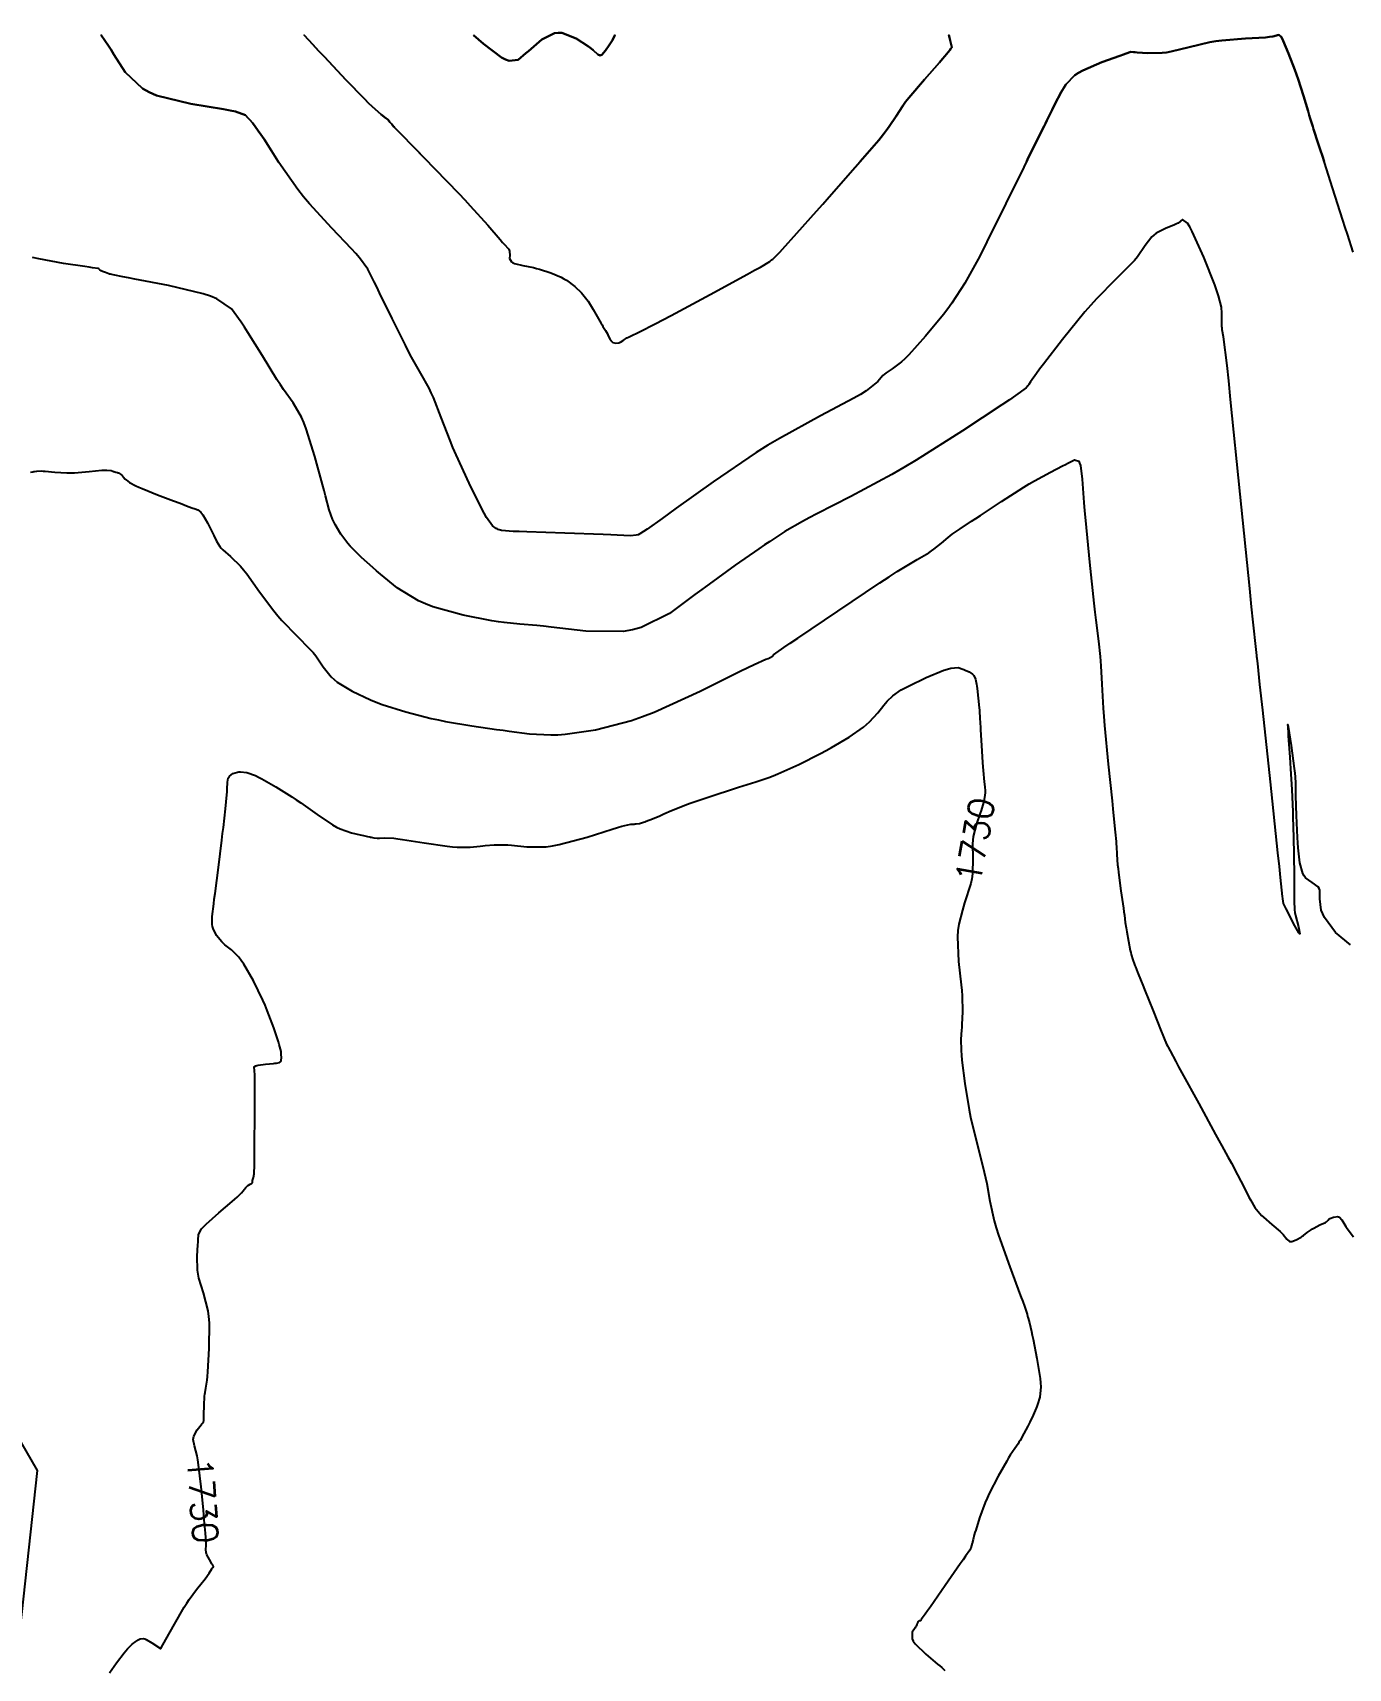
# Model space of a CAD drawing. Header units: metres. Extents: x 837477 to 838477, y 1189014 to 1191014.
# Drawn here: x 838108.3 to 838307.9, y 1190766 to 1191014.2 of the extents above; entities that cross this region are included whole.
import ezdxf

# ---------------------------------------------------------------- set-up
doc = ezdxf.new("R2010")
doc.units = ezdxf.units.M
doc.header["$LTSCALE"] = 0.3
doc.layers.add('COTAS 10', color=1, linetype='Continuous')
doc.layers.add('LINEA_DE_CEROS', color=61, linetype='Continuous')
doc.styles.get("Standard").update_dxf_attribs({"font": 'simplex.shx'})

msp = doc.modelspace()

# ---------------------------------------------------------------- linework, layer by layer
at = {"layer": 'COTAS 10'}
for points, elevation in [([(838308.639, 1190980.936), (838307.77, 1190983.677), (838307.448, 1190984.682), (838307.092, 1190985.794), (838305.511, 1190990.701), (838303.969, 1190995.476), (838303.637, 1190996.506), (838303.346, 1190997.408), (838302.638, 1190999.612), (838302.516, 1191000), (838302.132, 1191001.22), (838301.969, 1191001.747), (838301.796, 1191002.31), (838301.088, 1191004.641), (838300.275, 1191007.188), (838300.035, 1191007.888), (838299.79, 1191008.585), (838298.854, 1191011.083), (838298.028, 1191013.026), (838297.853, 1191013.372), (838297.701, 1191013.637), (838297.343, 1191013.902), (838296.446, 1191013.652), (838295.953, 1191013.593), (838295.354, 1191013.537), (838292.309, 1191013.368), (838288.726, 1191013.079), (838287.788, 1191012.948), (838286.874, 1191012.794), (838283.769, 1191012.053), (838281.006, 1191011.372), (838280.308, 1191011.256), (838279.639, 1191011.171), (838277.463, 1191011.127), (838275.859, 1191011.255), (838275.551, 1191011.28), (838275.301, 1191011.299), (838274.889, 1191011.328), (838274.201, 1191011.088), (838273.777, 1191010.938), (838273.252, 1191010.751), (838270.513, 1191009.772), (838267.609, 1191008.515), (838266.98, 1191008.153), (838266.427, 1191007.785), (838265.059, 1191006.402), (838264.205, 1191004.94), (838263.975, 1191004.521), (838263.747, 1191004.096), (838262.948, 1191002.511), (838262.171, 1191000.912), (838261.957, 1191000.478), (838261.743, 1191000.048), (838261.719, 1191000), (838260.976, 1190998.526), (838259.742, 1190996.049), (838259.234, 1190995.016), (838258.654, 1190993.833), (838255.959, 1190988.308), (838253.077, 1190982.499), (838252.378, 1190981.137), (838251.723, 1190979.882), (838249.719, 1190976.24), (838247.758, 1190973.208), (838247.13, 1190972.339), (838246.466, 1190971.455), (838243.76, 1190968.156), (838241.194, 1190965.338), (838240.617, 1190964.758), (838240.098, 1190964.265), (838238.706, 1190963.21), (838237.754, 1190962.62), (838237.511, 1190962.42), (838237.278, 1190962.204), (838236.515, 1190961.294), (838234.752, 1190959.877), (838233.889, 1190959.342), (838232.864, 1190958.746), (838227.808, 1190956.076), (838221.589, 1190952.673), (838219.829, 1190951.614), (838218.054, 1190950.504), (838211.509, 1190946.076), (838205.929, 1190942.076), (838204.763, 1190941.236), (838203.761, 1190940.512), (838201.509, 1190938.868), (838200.404, 1190938.174), (838200.125, 1190938.05), (838199.859, 1190937.955), (838198.993, 1190937.861), (838196.98, 1190937.983), (838195.99, 1190938.026), (838194.812, 1190938.072), (838188.993, 1190938.27), (838183.237, 1190938.468), (838182.098, 1190938.514), (838181.157, 1190938.556), (838179.4, 1190938.677), (838178.907, 1190938.847), (838178.762, 1190938.919), (838178.614, 1190939.003), (838178.048, 1190939.4), (838177.147, 1190940.676), (838176.787, 1190941.314), (838176.379, 1190942.076), (838174.506, 1190945.858), (838172.522, 1190950.182), (838172.043, 1190951.287), (838171.596, 1190952.351), (838170.237, 1190955.858), (838169.064, 1190958.851), (838168.734, 1190959.591), (838168.402, 1190960.293), (838167.184, 1190962.507), (838165.762, 1190964.981), (838165.302, 1190965.846), (838164.813, 1190966.79), (838162.805, 1190970.852), (838160.901, 1190974.782), (838160.477, 1190975.644), (838160.098, 1190976.407), (838159.103, 1190978.345), (838157.84, 1190980.085), (838157.292, 1190980.723), (838156.658, 1190981.43), (838153.652, 1190984.549), (838150.252, 1190988.25), (838149.369, 1190989.323), (838148.512, 1190990.418), (838145.628, 1190994.549), (838143.363, 1190998.067), (838142.895, 1190998.776), (838142.496, 1190999.369), (838142.036, 1191000), (838141.633, 1191000.554), (838141.217, 1191000.996), (838141.101, 1191001.122), (838140.983, 1191001.249), (838140.554, 1191001.719), (838139.022, 1191002.275), (838138.209, 1191002.457), (838137.229, 1191002.65), (838132.284, 1191003.449), (838127.074, 1191004.721), (838125.926, 1191005.212), (838124.906, 1191005.765), (838122.284, 1191008.264), (838120.596, 1191010.948), (838120.165, 1191011.616), (838119.749, 1191012.253), (838118.653, 1191013.872), (838119.749, 1191012.253), (838120.165, 1191011.616), (838120.596, 1191010.948), (838122.284, 1191008.264), (838124.906, 1191005.765), (838125.926, 1191005.212), (838127.074, 1191004.721), (838132.284, 1191003.449), (838137.229, 1191002.65), (838138.209, 1191002.457), (838139.022, 1191002.275), (838140.554, 1191001.719), (838140.983, 1191001.249), (838141.101, 1191001.122), (838141.217, 1191000.996), (838141.633, 1191000.554), (838142.036, 1191000), (838142.496, 1190999.369), (838142.895, 1190998.776), (838143.363, 1190998.067), (838145.534, 1190994.695)], 1700), ([(838168.215, 1190994.695), (838166.038, 1190996.919), (838165.373, 1190997.599), (838164.812, 1190998.172), (838163.651, 1190999.362), (838163.218, 1190999.815), (838163.116, 1190999.925), (838163.048, 1191000), (838163.023, 1191000.027), (838162.751, 1191000.337), (838162.559, 1191000.573), (838162.516, 1191000.629), (838162.478, 1191000.681), (838162.376, 1191000.832), (838162.143, 1191001.061), (838162.021, 1191001.16), (838161.875, 1191001.276), (838161.142, 1191001.826), (838159.775, 1191003.034), (838159.23, 1191003.564), (838158.612, 1191004.18), (838155.778, 1191007.109), (838152.533, 1191010.558), (838151.656, 1191011.5), (838150.788, 1191012.438), (838149.475, 1191013.872), (838150.788, 1191012.438), (838151.656, 1191011.5), (838152.533, 1191010.558), (838155.778, 1191007.109), (838158.612, 1191004.18), (838159.23, 1191003.564), (838159.775, 1191003.034), (838161.142, 1191001.826), (838161.875, 1191001.276), (838162.021, 1191001.16), (838162.143, 1191001.061), (838162.376, 1191000.832), (838162.478, 1191000.681), (838162.516, 1191000.629), (838162.559, 1191000.573), (838162.751, 1191000.337), (838163.023, 1191000.027), (838163.048, 1191000), (838163.116, 1190999.925), (838163.218, 1190999.815), (838163.651, 1190999.362), (838164.812, 1190998.172), (838165.373, 1190997.599), (838166.038, 1190996.919), (838169.302, 1190993.585), (838172.928, 1190989.821), (838173.821, 1190988.871), (838174.666, 1190987.961), (838177.316, 1190985.007), (838179.208, 1190982.83), (838179.575, 1190982.41), (838179.875, 1190982.069), (838180.391, 1190981.497), (838180.46, 1190981.422), (838180.478, 1190981.394), (838180.496, 1190981.364), (838180.555, 1190981.229), (838180.603, 1190981.082), (838180.613, 1190981.043), (838180.621, 1190981.005), (838180.642, 1190980.877), (838180.649, 1190980.663), (838180.649, 1190980.465), (838180.642, 1190979.965), (838180.945, 1190979.44), (838181.14, 1190979.32), (838181.382, 1190979.209), (838182.66, 1190978.899), (838184.275, 1190978.586), (838184.73, 1190978.474), (838185.19, 1190978.351), (838186.878, 1190977.816), (838188.478, 1190977.123), (838188.881, 1190976.901), (838189.267, 1190976.665), (838190.518, 1190975.705), (838191.52, 1190974.733), (838191.75, 1190974.49), (838191.958, 1190974.259), (838192.537, 1190973.517), (838193.021, 1190972.75), (838193.169, 1190972.503), (838193.324, 1190972.24), (838193.936, 1190971.164), (838194.523, 1190970.12), (838194.662, 1190969.878), (838194.791, 1190969.657), (838195.172, 1190969.024), (838195.467, 1190968.528), (838195.543, 1190968.392), (838195.615, 1190968.256), (838195.855, 1190967.771), (838196.126, 1190967.381), (838196.218, 1190967.306), (838196.318, 1190967.244), (838196.743, 1190967.138), (838197.201, 1190967.187), (838197.321, 1190967.224), (838197.44, 1190967.27), (838197.844, 1190967.519), (838198.447, 1190967.906), (838198.691, 1190968.04), (838198.967, 1190968.185), (838200.242, 1190968.805), (838202.809, 1190970.102), (838203.901, 1190970.674), (838205.158, 1190971.339), (838211.072, 1190974.511), (838216.716, 1190977.577), (838217.802, 1190978.175), (838218.682, 1190978.665), (838220.137, 1190979.528), (838220.267, 1190979.674), (838220.311, 1190979.711), (838220.359, 1190979.746), (838220.559, 1190979.863), (838221.258, 1190980.533), (838221.62, 1190980.918), (838222.055, 1190981.389), (838224.232, 1190983.81), (838227.205, 1190987.158), (838228.141, 1190988.214), (838229.127, 1190989.327), (838233.095, 1190993.81), (838236.654, 1190997.947), (838237.381, 1190998.842), (838237.996, 1190999.627), (838238.245, 1191000), (838239.286, 1191001.557), (838240.283, 1191003.154), (838240.714, 1191003.731), (838241.212, 1191004.365), (838243.57, 1191007.138), (838245.863, 1191009.736), (838246.32, 1191010.26), (838246.7, 1191010.698), (838247.429, 1191011.578), (838247.611, 1191011.841), (838247.646, 1191011.891), (838247.674, 1191011.932), (838247.72, 1191011.999), (838247.724, 1191012.008), (838247.726, 1191012.011), (838247.729, 1191012.015), (838247.741, 1191012.035), (838247.593, 1191012.662), (838247.495, 1191013.049), (838247.372, 1191013.529), (838247.283, 1191013.872), (838247.372, 1191013.529), (838247.495, 1191013.049), (838247.593, 1191012.662), (838247.741, 1191012.035), (838247.729, 1191012.015), (838247.726, 1191012.011), (838247.724, 1191012.008), (838247.72, 1191011.999), (838247.674, 1191011.932), (838247.646, 1191011.891), (838247.611, 1191011.841), (838247.429, 1191011.578), (838246.7, 1191010.698), (838246.32, 1191010.26), (838245.863, 1191009.736), (838243.57, 1191007.138), (838241.212, 1191004.365), (838240.714, 1191003.731), (838240.283, 1191003.154), (838239.286, 1191001.557), (838238.245, 1191000), (838237.996, 1190999.627), (838237.381, 1190998.842), (838236.654, 1190997.947), (838233.856, 1190994.695)], 1690), ([(838259.077, 1190994.695), (838259.234, 1190995.016), (838259.742, 1190996.049), (838260.976, 1190998.526), (838261.719, 1191000), (838261.743, 1191000.048), (838261.957, 1191000.478), (838262.171, 1191000.912), (838262.948, 1191002.511), (838263.747, 1191004.096), (838263.975, 1191004.521), (838264.205, 1191004.94), (838265.059, 1191006.402), (838266.427, 1191007.785), (838266.98, 1191008.153), (838267.609, 1191008.515), (838270.513, 1191009.772), (838273.252, 1191010.751), (838273.777, 1191010.938), (838274.201, 1191011.088), (838274.889, 1191011.328), (838275.301, 1191011.299), (838275.551, 1191011.28), (838275.859, 1191011.255), (838277.463, 1191011.127), (838279.639, 1191011.171), (838280.308, 1191011.256), (838281.006, 1191011.372), (838283.769, 1191012.053), (838286.874, 1191012.794), (838287.788, 1191012.948), (838288.726, 1191013.079), (838292.309, 1191013.368), (838295.354, 1191013.537), (838295.953, 1191013.593), (838296.446, 1191013.652), (838297.343, 1191013.902), (838297.701, 1191013.637), (838297.853, 1191013.372), (838298.028, 1191013.026), (838298.854, 1191011.083), (838299.79, 1191008.585), (838300.035, 1191007.888), (838300.275, 1191007.188), (838301.088, 1191004.641), (838301.796, 1191002.31), (838301.969, 1191001.747), (838302.132, 1191001.22), (838302.516, 1191000), (838302.638, 1190999.612), (838303.346, 1190997.408), (838303.637, 1190996.506), (838303.969, 1190995.476), (838304.221, 1190994.695)], 1700), ([(838308.242, 1190875.778), (838305.959, 1190877.651), (838304.313, 1190879.951), (838304.022, 1190880.52), (838303.801, 1190881.061), (838303.594, 1190882.772), (838303.571, 1190884.078), (838303.466, 1190884.364), (838303.318, 1190884.618), (838302.427, 1190885.258), (838301.43, 1190885.977), (838301.215, 1190886.279), (838301.026, 1190886.626), (838300.566, 1190888.252), (838300.309, 1190890.516), (838300.248, 1190891.265), (838300.192, 1190892.068), (838300.026, 1190895.409), (838299.934, 1190898.405), (838299.923, 1190898.99), (838299.92, 1190899.469), (838299.963, 1190900.315), (838299.91, 1190901.291), (838299.846, 1190901.853), (838299.76, 1190902.54), (838299.274, 1190906.073), (838298.819, 1190908.944), (838298.753, 1190909.214), (838298.713, 1190909.255), (838298.787, 1190907.51), (838299.017, 1190904.297), (838299.076, 1190903.414), (838299.132, 1190902.534), (838299.32, 1190899.379), (838299.476, 1190895.993), (838299.513, 1190894.967), (838299.547, 1190893.904), (838299.648, 1190889.743), (838299.702, 1190885.949), (838299.707, 1190885.116), (838299.708, 1190884.377), (838299.676, 1190882.494), (838299.739, 1190881.114), (838299.801, 1190880.693), (838299.881, 1190880.254), (838300.328, 1190878.527), (838300.563, 1190877.489), (838300.51, 1190877.484), (838300.404, 1190877.603), (838299.595, 1190879.053), (838298.668, 1190880.887), (838298.488, 1190881.247), (838298.341, 1190881.543), (838298.089, 1190882.08), (838298.055, 1190882.213), (838298.046, 1190882.255), (838298.037, 1190882.298), (838298.007, 1190882.472), (838297.978, 1190882.686), (838297.97, 1190882.755), (838297.962, 1190882.829), (838297.932, 1190883.128), (838297.631, 1190885.998), (838297.451, 1190887.692), (838297.229, 1190889.776), (838296.08, 1190900.549), (838294.921, 1190911.402), (838294.505, 1190915.293), (838294.162, 1190918.491), (838294.075, 1190919.261), (838294.048, 1190919.487), (838294.021, 1190919.718), (838293.913, 1190920.598), (838293.476, 1190924.775), (838293.241, 1190927.085), (838292.956, 1190929.895), (838291.515, 1190944.209), (838290.052, 1190958.563), (838289.753, 1190961.398), (838289.5, 1190963.739), (838288.969, 1190968.08), (838288.789, 1190969.125), (838288.758, 1190969.388), (838288.734, 1190969.639), (838288.712, 1190970.452), (838288.724, 1190971.229), (838288.722, 1190971.458), (838288.717, 1190971.693), (838288.68, 1190972.592), (838288.231, 1190974.323), (838287.967, 1190975.083), (838287.643, 1190975.964), (838285.967, 1190980.159), (838284.215, 1190984.07), (838283.843, 1190984.772), (838283.52, 1190985.309), (838282.76, 1190985.874), (838282.096, 1190985.357), (838281.833, 1190985.212), (838281.535, 1190985.066), (838280.175, 1190984.532), (838278.74, 1190983.804), (838278.395, 1190983.535), (838278.073, 1190983.238), (838277.099, 1190981.922), (838275.902, 1190980.217), (838275.439, 1190979.675), (838274.919, 1190979.102), (838272.566, 1190976.778), (838269.677, 1190973.849), (838268.82, 1190972.894), (838267.938, 1190971.878), (838264.543, 1190967.69), (838261.63, 1190963.907), (838261.052, 1190963.147), (838260.572, 1190962.51), (838259.664, 1190961.248), (838259.407, 1190960.834), (838259.338, 1190960.733), (838259.27, 1190960.637), (838259.034, 1190960.336), (838257.413, 1190959.178), (838256.472, 1190958.542), (838255.318, 1190957.768), (838249.371, 1190953.83), (838242.305, 1190949.357), (838240.444, 1190948.245), (838238.626, 1190947.188), (838232.406, 1190943.83), (838227.255, 1190941.191), (838226.11, 1190940.588), (838225.086, 1190940.04), (838222.406, 1190938.521), (838220.105, 1190937.031), (838219.321, 1190936.501), (838218.473, 1190935.92), (838214.877, 1190933.398), (838210.903, 1190930.542), (838209.816, 1190929.75), (838208.735, 1190928.958), (838204.877, 1190926.094), (838200.608, 1190923.938), (838199.267, 1190923.592), (838197.857, 1190923.355), (838192.19, 1190923.407), (838186.936, 1190924.031), (838185.786, 1190924.155), (838184.768, 1190924.257), (838182.19, 1190924.45), (838179.826, 1190924.696), (838178.942, 1190924.831), (838177.958, 1190924.996), (838173.576, 1190925.836), (838168.982, 1190927.102), (838167.864, 1190927.536), (838166.813, 1190928.006), (838163.576, 1190930.005), (838161.039, 1190932.065), (838160.43, 1190932.574), (838159.862, 1190933.056), (838158.145, 1190934.574), (838156.783, 1190935.939), (838156.439, 1190936.324), (838156.108, 1190936.713), (838155.031, 1190938.145), (838154.162, 1190939.593), (838153.962, 1190939.993), (838153.781, 1190940.391), (838153.275, 1190941.826), (838152.703, 1190943.934), (838152.48, 1190944.758), (838152.229, 1190945.686), (838151.087, 1190949.904), (838149.779, 1190954.137), (838149.422, 1190955.074), (838149.069, 1190955.909), (838147.811, 1190958.078), (838146.336, 1190960.081), (838145.845, 1190960.812), (838145.317, 1190961.619), (838143.114, 1190965.171), (838140.91, 1190968.735), (838140.382, 1190969.551), (838139.891, 1190970.292), (838138.416, 1190972.35), (838136.197, 1190973.846), (838135.237, 1190974.233), (838134.127, 1190974.608), (838128.87, 1190975.864), (838123.785, 1190976.828), (838122.785, 1190977.019), (838121.96, 1190977.177), (838120.454, 1190977.473), (838120.063, 1190977.576), (838119.942, 1190977.612), (838119.816, 1190977.651), (838119.315, 1190977.82), (838118.86, 1190978), (838118.762, 1190978.045), (838118.677, 1190978.089), (838118.472, 1190978.232), (838118.353, 1190978.343), (838118.321, 1190978.366), (838118.291, 1190978.386), (838118.186, 1190978.429), (838117.32, 1190978.565), (838116.809, 1190978.643), (838116.181, 1190978.738), (838112.937, 1190979.228), (838109.194, 1190979.9), (838108.252, 1190980.11)], 1710), ([(838107.936, 1190947.52), (838108.308, 1190947.606), (838108.413, 1190947.627), (838108.52, 1190947.648), (838108.914, 1190947.712), (838109.572, 1190947.72), (838109.846, 1190947.704), (838110.159, 1190947.68), (838111.619, 1190947.53), (838113.461, 1190947.423), (838114.016, 1190947.426), (838114.589, 1190947.444), (838116.82, 1190947.629), (838118.766, 1190947.824), (838119.159, 1190947.849), (838119.49, 1190947.861), (838120.162, 1190947.798), (838120.43, 1190947.672), (838120.506, 1190947.644), (838120.584, 1190947.619), (838120.87, 1190947.553), (838121.155, 1190947.48), (838121.232, 1190947.45), (838121.307, 1190947.416), (838121.573, 1190947.258), (838121.805, 1190947.072), (838121.86, 1190947.02), (838121.91, 1190946.967), (838122.058, 1190946.775), (838122.265, 1190946.537), (838122.352, 1190946.456), (838122.453, 1190946.367), (838122.928, 1190945.992), (838123.926, 1190945.447), (838124.356, 1190945.252), (838124.854, 1190945.038), (838127.209, 1190944.106), (838129.618, 1190943.194), (838130.623, 1190942.814), (838131.845, 1190942.352), (838132.586, 1190942.08), (838132.756, 1190942.021), (838132.912, 1190941.968), (838133.347, 1190941.834), (838133.772, 1190941.478), (838133.92, 1190941.284), (838134.082, 1190941.049), (838134.778, 1190939.859), (838135.465, 1190938.541), (838135.622, 1190938.226), (838135.764, 1190937.932), (838136.154, 1190937.048), (838136.657, 1190936.241), (838136.87, 1190935.995), (838137.115, 1190935.74), (838138.265, 1190934.738), (838139.772, 1190933.271), (838140.242, 1190932.722), (838140.735, 1190932.112), (838142.704, 1190929.393), (838144.856, 1190926.469), (838145.463, 1190925.728), (838146.076, 1190925.018), (838148.333, 1190922.704), (838150.342, 1190920.695), (838150.799, 1190920.178), (838151.213, 1190919.677), (838152.351, 1190918.007), (838153.542, 1190916.485), (838153.99, 1190916.077), (838154.49, 1190915.675), (838156.722, 1190914.274), (838159.536, 1190912.966), (838160.402, 1190912.624), (838161.306, 1190912.29), (838164.887, 1190911.154), (838168.749, 1190910.172), (838169.83, 1190909.936), (838170.917, 1190909.715), (838174.887, 1190909.042), (838178.666, 1190908.503), (838179.633, 1190908.365), (838180.565, 1190908.233), (838183.643, 1190907.798), (838186.913, 1190907.648), (838187.965, 1190907.695), (838189.081, 1190907.781), (838193.643, 1190908.41), (838199.108, 1190909.847), (838200.793, 1190910.443), (838202.552, 1190911.123), (838209.527, 1190914.294), (838215.6, 1190917.312), (838216.791, 1190917.896), (838217.769, 1190918.371), (838219.527, 1190919.181), (838219.85, 1190919.272), (838219.923, 1190919.295), (838219.989, 1190919.316), (838220.165, 1190919.385), (838220.286, 1190919.445), (838220.317, 1190919.461), (838220.347, 1190919.478), (838220.445, 1190919.536), (838220.539, 1190919.612), (838220.566, 1190919.639), (838220.595, 1190919.67), (838220.701, 1190919.804), (838222.259, 1190920.918), (838223.202, 1190921.567), (838224.367, 1190922.362), (838230.421, 1190926.462), (838236.834, 1190930.741), (838238.225, 1190931.649), (838239.449, 1190932.437), (838242.479, 1190934.284), (838244.228, 1190935.312), (838244.645, 1190935.584), (838245.032, 1190935.851), (838246.184, 1190936.767), (838247.2, 1190937.636), (838247.5, 1190937.873), (838247.81, 1190938.109), (838248.996, 1190938.945), (838250.717, 1190940.083), (838251.363, 1190940.508), (838252.082, 1190940.981), (838255.291, 1190943.087), (838258.671, 1190945.242), (838259.498, 1190945.746), (838260.277, 1190946.21), (838262.7, 1190947.552), (838264.549, 1190948.494), (838264.967, 1190948.707), (838265.344, 1190948.899), (838266.368, 1190949.416), (838267.004, 1190949.2), (838267.137, 1190948.929), (838267.252, 1190948.567), (838267.512, 1190946.499), (838267.77, 1190942.945), (838267.883, 1190941.647), (838268.015, 1190940.212), (838268.643, 1190933.894), (838269.302, 1190927.669), (838269.453, 1190926.292), (838269.591, 1190925.067), (838269.977, 1190921.895), (838270.237, 1190919.563), (838270.296, 1190918.866), (838270.349, 1190918.148), (838270.492, 1190915.372), (838270.707, 1190911.733), (838270.806, 1190910.472), (838270.922, 1190909.1), (838271.48, 1190903.228), (838272.049, 1190897.634), (838272.171, 1190896.437), (838272.277, 1190895.392), (838272.533, 1190892.892), (838272.665, 1190891.456), (838272.694, 1190891.083), (838272.719, 1190890.72), (838272.779, 1190889.497), (838272.897, 1190887.953), (838272.959, 1190887.388), (838273.033, 1190886.764), (838273.407, 1190884.011), (838273.785, 1190881.361), (838273.863, 1190880.801), (838273.928, 1190880.317), (838274.068, 1190879.194), (838274.176, 1190878.374), (838274.223, 1190878.081), (838274.276, 1190877.759), (838274.527, 1190876.357), (838274.812, 1190874.952), (838274.886, 1190874.629), (838274.959, 1190874.335), (838275.204, 1190873.508), (838275.455, 1190872.836), (838275.531, 1190872.638), (838275.61, 1190872.436), (838275.919, 1190871.665), (838276.479, 1190870.274), (838276.717, 1190869.681), (838276.991, 1190868.998), (838278.277, 1190865.781), (838279.515, 1190862.69), (838279.758, 1190862.087), (838279.958, 1190861.593), (838280.319, 1190860.721), (838280.449, 1190860.471), (838280.503, 1190860.369), (838280.564, 1190860.252), (838280.851, 1190859.712), (838281.723, 1190858.098), (838282.153, 1190857.304), (838282.666, 1190856.359), (838285.2, 1190851.693), (838287.746, 1190847.023), (838288.267, 1190846.075), (838288.707, 1190845.277), (838289.63, 1190843.643), (838290.172, 1190842.674), (838290.372, 1190842.296), (838290.594, 1190841.87), (838291.575, 1190839.935), (838292.59, 1190837.957), (838292.832, 1190837.504), (838293.059, 1190837.093), (838293.738, 1190835.95), (838294.481, 1190835.017), (838294.747, 1190834.739), (838295.04, 1190834.451), (838296.316, 1190833.338), (838297.544, 1190832.289), (838297.807, 1190832.041), (838298.037, 1190831.812), (838298.587, 1190831.14), (838299.007, 1190830.783), (838299.154, 1190830.753), (838299.315, 1190830.753), (838300.008, 1190831.001), (838300.734, 1190831.442), (838300.916, 1190831.563), (838301.089, 1190831.684), (838301.644, 1190832.119), (838302.249, 1190832.56), (838302.453, 1190832.685), (838302.674, 1190832.811), (838303.604, 1190833.277), (838304.425, 1190833.678), (838304.577, 1190833.763), (838304.696, 1190833.837), (838304.854, 1190834.011), (838304.946, 1190834.142), (838305.025, 1190834.188), (838305.126, 1190834.239), (838305.681, 1190834.461), (838306.3, 1190834.55), (838306.356, 1190834.537), (838306.441, 1190834.517), (838306.569, 1190834.459), (838306.923, 1190834.042), (838307.355, 1190833.297), (838307.533, 1190833.032), (838307.736, 1190832.742), (838308.677, 1190831.482)], 1720), ([(838119.934, 1190765.319), (838120.985, 1190766.801), (838122.138, 1190768.33), (838122.408, 1190768.662), (838122.655, 1190768.953), (838123.37, 1190769.673), (838123.906, 1190770.077), (838124.041, 1190770.17), (838124.171, 1190770.253), (838124.593, 1190770.485), (838125.097, 1190770.497), (838125.28, 1190770.443), (838125.481, 1190770.363), (838126.359, 1190769.867), (838127.667, 1190769.004), (838127.688, 1190768.99), (838127.692, 1190768.988), (838127.701, 1190768.982), (838128.019, 1190769.553), (838128.219, 1190769.913), (838128.468, 1190770.362), (838129.768, 1190772.71), (838131.263, 1190775.288), (838131.634, 1190775.881), (838131.986, 1190776.421), (838133.102, 1190777.934), (838134.002, 1190779.03), (838134.218, 1190779.307), (838134.419, 1190779.573), (838135.028, 1190780.439), (838135.442, 1190781.077), (838135.521, 1190781.199), (838135.585, 1190781.298), (838135.686, 1190781.458), (838135.591, 1190781.622), (838135.531, 1190781.724), (838135.457, 1190781.849), (838135.068, 1190782.506), (838134.693, 1190783.236), (838134.627, 1190783.408), (838134.579, 1190783.566), (838134.542, 1190784.031), (838134.576, 1190784.64), (838134.572, 1190784.89), (838134.562, 1190785.175), (838134.477, 1190786.5), (838134.303, 1190788.524), (838134.236, 1190789.25), (838134.161, 1190790.049), (838133.825, 1190793.53), (838133.433, 1190796.891), (838133.322, 1190797.612), (838133.211, 1190798.244), (838132.803, 1190799.769), (838132.614, 1190800.707), (838132.641, 1190800.968), (838132.703, 1190801.229), (838133.213, 1190802.175), (838133.216, 1190802.179), (838133.809, 1190802.942), (838133.925, 1190803.091), (838134.019, 1190803.211), (838134.184, 1190803.416), (838134.204, 1190803.458), (838134.208, 1190803.476), (838134.211, 1190803.498), (838134.216, 1190803.6), (838134.225, 1190804.023), (838134.232, 1190804.246), (838134.24, 1190804.516), (838134.282, 1190805.875), (838134.355, 1190807.292), (838134.382, 1190807.598), (838134.413, 1190807.867), (838134.551, 1190808.528), (838134.725, 1190809.702), (838134.779, 1190810.295), (838134.835, 1190811.004), (838135.058, 1190814.53), (838135.071, 1190818.429), (838134.995, 1190819.373), (838134.884, 1190820.257), (838134.194, 1190822.96), (838133.487, 1190825.224), (838133.365, 1190825.832), (838133.275, 1190826.432), (838133.216, 1190828.529), (838133.337, 1190830.279), (838133.36, 1190830.659), (838133.379, 1190830.995), (838133.409, 1190831.831), (838133.887, 1190832.669), (838134.188, 1190833.005), (838134.562, 1190833.388), (838136.523, 1190835.145), (838138.531, 1190836.858), (838138.936, 1190837.212), (838139.274, 1190837.513), (838139.95, 1190838.167), (838140.197, 1190838.479), (838140.335, 1190838.651), (838140.585, 1190838.959), (838140.842, 1190839.225), (838140.915, 1190839.285), (838140.99, 1190839.339), (838141.267, 1190839.482), (838141.491, 1190839.58), (838141.532, 1190839.606), (838141.563, 1190839.631), (838141.6, 1190839.714), (838141.609, 1190839.878), (838141.623, 1190839.954), (838141.641, 1190840.042), (838141.749, 1190840.472), (838141.858, 1190841.027), (838141.878, 1190841.196), (838141.893, 1190841.37), (838141.911, 1190842.052), (838141.908, 1190843.711), (838141.912, 1190844.502), (838141.916, 1190845.437), (838141.947, 1190850.009), (838141.963, 1190854.475), (838141.959, 1190855.342), (838141.951, 1190856.05), (838141.893, 1190857.273), (838142.104, 1190857.443), (838142.266, 1190857.486), (838142.473, 1190857.529), (838143.595, 1190857.669), (838144.783, 1190857.79), (838145.031, 1190857.819), (838145.245, 1190857.847), (838145.727, 1190857.933), (838145.925, 1190858.095), (838145.96, 1190858.17), (838145.986, 1190858.259), (838146.007, 1190858.689), (838145.977, 1190859.147), (838145.971, 1190859.252), (838145.965, 1190859.349), (838145.953, 1190859.624), (838145.779, 1190860.301), (838145.672, 1190860.653), (838145.539, 1190861.075), (838144.845, 1190863.19), (838143.846, 1190865.852), (838143.521, 1190866.62), (838143.174, 1190867.401), (838141.747, 1190870.33), (838140.283, 1190872.888), (838139.913, 1190873.435), (838139.559, 1190873.912), (838138.409, 1190875.051), (838137.427, 1190875.797), (838137.179, 1190876.027), (838136.941, 1190876.266), (838136.167, 1190877.212), (838135.631, 1190878.27), (838135.543, 1190878.579), (838135.481, 1190878.895), (838135.476, 1190880.097), (838135.725, 1190881.995), (838135.823, 1190882.751), (838135.934, 1190883.607), (838136.442, 1190887.527), (838136.966, 1190891.678), (838137.088, 1190892.679), (838137.199, 1190893.615), (838137.517, 1190896.458), (838137.718, 1190898.546), (838137.756, 1190899.007), (838137.786, 1190899.416), (838137.829, 1190900.467), (838137.946, 1190901.107), (838138.022, 1190901.257), (838138.117, 1190901.395), (838138.617, 1190901.794), (838139.324, 1190902.012), (838139.549, 1190902.035), (838139.787, 1190902.042), (838140.75, 1190901.933), (838142.06, 1190901.474), (838142.516, 1190901.261), (838143.012, 1190901.009), (838145.144, 1190899.789), (838147.566, 1190898.249), (838148.247, 1190897.796), (838148.932, 1190897.331), (838151.44, 1190895.557), (838153.78, 1190894.005), (838154.358, 1190893.681), (838154.907, 1190893.403), (838156.641, 1190892.779), (838157.946, 1190892.501), (838158.226, 1190892.44), (838158.469, 1190892.387), (838159.053, 1190892.256), (838159.42, 1190892.174), (838159.527, 1190892.151), (838159.637, 1190892.129), (838160.054, 1190892.052), (838160.559, 1190892.006), (838160.724, 1190892.004), (838160.9, 1190892.006), (838161.627, 1190892.05), (838163.042, 1190891.974), (838163.652, 1190891.9), (838164.356, 1190891.804), (838167.685, 1190891.265), (838171.156, 1190890.748), (838171.95, 1190890.665), (838172.671, 1190890.608), (838174.671, 1190890.621), (838176.157, 1190890.787), (838176.555, 1190890.827), (838176.947, 1190890.864), (838178.31, 1190890.974), (838179.871, 1190890.983), (838180.386, 1190890.956), (838180.939, 1190890.916), (838183.236, 1190890.666), (838186.18, 1190890.692), (838187.14, 1190890.826), (838188.163, 1190891.016), (838192.381, 1190892.162), (838196.213, 1190893.375), (838196.992, 1190893.607), (838197.65, 1190893.795), (838199.007, 1190894.1), (838199.552, 1190894.127), (838199.698, 1190894.141), (838199.841, 1190894.156), (838200.34, 1190894.231), (838200.941, 1190894.393), (838201.148, 1190894.464), (838201.374, 1190894.545), (838202.339, 1190894.931), (838203.437, 1190895.401), (838203.746, 1190895.535), (838204.057, 1190895.672), (838205.202, 1190896.18), (838206.851, 1190896.841), (838207.481, 1190897.073), (838208.186, 1190897.327), (838211.355, 1190898.422), (838214.602, 1190899.497), (838215.356, 1190899.738), (838216.046, 1190899.954), (838218.014, 1190900.529), (838219.955, 1190901.189), (838220.629, 1190901.458), (838221.362, 1190901.765), (838224.501, 1190903.188), (838227.818, 1190904.835), (838228.663, 1190905.284), (838229.476, 1190905.73), (838232.148, 1190907.315), (838234.316, 1190908.831), (838234.812, 1190909.233), (838235.262, 1190909.628), (838236.508, 1190910.991), (838237.433, 1190912.193), (838237.681, 1190912.486), (838237.924, 1190912.761), (838238.773, 1190913.612), (838240.052, 1190914.483), (838240.567, 1190914.771), (838241.152, 1190915.08), (838243.844, 1190916.367), (838246.507, 1190917.464), (838247.074, 1190917.653), (838247.566, 1190917.793), (838248.728, 1190917.886), (838249.393, 1190917.645), (838249.572, 1190917.575), (838249.749, 1190917.503), (838250.37, 1190917.233), (838250.885, 1190916.896), (838250.996, 1190916.782), (838251.093, 1190916.66), (838251.326, 1190916.145), (838251.476, 1190915.35), (838251.521, 1190915.052), (838251.566, 1190914.719), (838251.741, 1190913.232), (838251.893, 1190911.752), (838251.924, 1190911.422), (838251.95, 1190911.128), (838252.004, 1190910.357), (838252.052, 1190909.364), (838252.075, 1190908.93), (838252.101, 1190908.426), (838252.23, 1190906.032), (838252.392, 1190903.457), (838252.439, 1190902.839), (838252.488, 1190902.263), (838252.672, 1190900.524), (838252.733, 1190899.776), (838252.781, 1190899.177), (838252.781, 1190898.846), (838252.768, 1190898.534), (838252.615, 1190897.563), (838252.295, 1190896.522), (838252.176, 1190896.165), (838252.045, 1190895.779), (838251.466, 1190894.141), (838250.982, 1190892.232), (838250.911, 1190891.676), (838250.867, 1190891.108), (838250.936, 1190888.957), (838250.895, 1190886.559), (838250.781, 1190885.836), (838250.623, 1190885.087), (838249.684, 1190882.165), (838249.386, 1190881.074), (838248.797, 1190878.92), (838248.673, 1190877.967), (838248.6, 1190876.99), (838248.775, 1190873.262), (838249.178, 1190869.73), (838249.25, 1190868.876), (838249.304, 1190868.076), (838249.353, 1190865.633), (838249.279, 1190863.723), (838249.255, 1190863.259), (838249.23, 1190862.823), (838249.126, 1190861.481), (838249.148, 1190859.746), (838249.202, 1190859.063), (838249.277, 1190858.291), (838249.72, 1190854.771), (838250.385, 1190850.746), (838250.6, 1190849.656), (838250.829, 1190848.577), (838251.765, 1190844.771), (838252.656, 1190841.29), (838252.855, 1190840.417), (838253.035, 1190839.582), (838253.512, 1190836.895), (838254.186, 1190833.885), (838254.489, 1190832.846), (838254.843, 1190831.719), (838256.544, 1190826.909), (838258.182, 1190822.531), (838258.497, 1190821.677), (838258.751, 1190820.977), (838259.17, 1190819.743), (838259.238, 1190819.409), (838259.272, 1190819.276), (838259.311, 1190819.127), (838259.508, 1190818.445), (838259.83, 1190817.127), (838259.948, 1190816.577), (838260.079, 1190815.948), (838260.659, 1190813.004), (838261.131, 1190809.997), (838261.195, 1190809.327), (838261.228, 1190808.727), (838261.106, 1190807.147), (838260.76, 1190806.046), (838260.652, 1190805.748), (838260.539, 1190805.454), (838260.089, 1190804.415), (838259.578, 1190803.364), (838259.428, 1190803.062), (838259.273, 1190802.755), (838258.678, 1190801.607), (838258.087, 1190800.543), (838257.934, 1190800.29), (838257.785, 1190800.055), (838257.286, 1190799.355), (838256.615, 1190798.354), (838256.357, 1190797.93), (838256.069, 1190797.441), (838254.77, 1190795.145), (838253.424, 1190792.527), (838253.106, 1190791.836), (838252.812, 1190791.159), (838251.949, 1190788.837), (838251.368, 1190786.979), (838251.253, 1190786.595), (838251.156, 1190786.268), (838250.97, 1190785.558), (838250.9, 1190785.208), (838250.876, 1190785.108), (838250.851, 1190785.006), (838250.745, 1190784.627), (838250.63, 1190784.282), (838250.599, 1190784.201), (838250.569, 1190784.127), (838250.463, 1190783.912), (838249.83, 1190782.987), (838249.468, 1190782.465), (838249.024, 1190781.827), (838246.747, 1190778.565), (838244.482, 1190775.327), (838244.046, 1190774.705), (838243.694, 1190774.202), (838243.113, 1190773.377), (838243.074, 1190773.328), (838243.063, 1190773.315), (838243.053, 1190773.302), (838243.016, 1190773.256), (838242.975, 1190773.219), (838242.963, 1190773.212), (838242.95, 1190773.206), (838242.898, 1190773.195), (838242.841, 1190773.186), (838242.809, 1190773.176), (838242.749, 1190773.148), (838242.695, 1190773.115), (838242.681, 1190773.107), (838242.669, 1190773.1), (838242.631, 1190773.075), (838242.594, 1190773.035), (838242.581, 1190773.018), (838242.569, 1190772.999), (838242.516, 1190772.907), (838242.467, 1190772.802), (838242.457, 1190772.774), (838242.448, 1190772.746), (838242.428, 1190772.648), (838242.312, 1190772.409), (838242.242, 1190772.292), (838242.157, 1190772.153), (838241.714, 1190771.469), (838241.702, 1190770.45), (838241.888, 1190770.101), (838242.157, 1190769.722), (838243.813, 1190768.113), (838245.588, 1190766.641), (838245.932, 1190766.348), (838246.211, 1190766.107), (838246.687, 1190765.65)], 1730)]:
    msp.add_lwpolyline(points, dxfattribs=dict(at, elevation=elevation))
at = {"layer": 'COTAS 10', "elevation": 1680}
msp.add_lwpolyline([(838175.178, 1191013.872), (838176.687, 1191012.561), (838179.399, 1191010.498), (838180.002, 1191010.179), (838180.542, 1191009.969), (838181.958, 1191010.123), (838183.115, 1191011.123), (838183.492, 1191011.448), (838183.894, 1191011.793), (838185.547, 1191013.21), (838187.447, 1191014.177), (838188.003, 1191014.239), (838188.573, 1191014.211), (838190.742, 1191013.365), (838192.614, 1191012.126), (838192.997, 1191011.85), (838193.321, 1191011.603), (838194.001, 1191010.955), (838194.363, 1191010.764), (838194.486, 1191010.806), (838194.62, 1191010.889), (838195.187, 1191011.531), (838195.735, 1191012.328), (838195.856, 1191012.509), (838195.964, 1191012.673), (838196.245, 1191013.122), (838196.616, 1191013.857), (838196.623, 1191013.872), (838196.616, 1191013.857), (838196.245, 1191013.122), (838195.964, 1191012.673), (838195.856, 1191012.509), (838195.735, 1191012.328), (838195.187, 1191011.531), (838194.62, 1191010.889), (838194.486, 1191010.806), (838194.363, 1191010.764), (838194.001, 1191010.955), (838193.321, 1191011.603), (838192.997, 1191011.85), (838192.614, 1191012.126), (838190.742, 1191013.365), (838188.573, 1191014.211), (838188.003, 1191014.239), (838187.447, 1191014.177), (838185.547, 1191013.21), (838183.894, 1191011.793), (838183.492, 1191011.448), (838183.115, 1191011.123), (838181.958, 1191010.123), (838180.542, 1191009.969), (838180.002, 1191010.179), (838179.399, 1191010.498), (838176.687, 1191012.561)], close=True, dxfattribs=at)
at = {"layer": 'LINEA_DE_CEROS'}
msp.add_lwpolyline([(838094.438, 1190821.106), (838108.947, 1190795.997), (838105.823, 1190767.165)], dxfattribs=at)

# ---------------------------------------------------------------- texts
at = {"layer": 'COTAS 10', "char_height": 3.8, "attachment_point": 7}
for insert, rotation in [((838252.004, 1190884.921, 1730), 79.83896), ((838131.651, 1190797.794, 1730), 274.47801)]:
    msp.add_mtext('1730', dxfattribs=dict(at, insert=insert, rotation=rotation))

doc.saveas('drawing.dxf')
